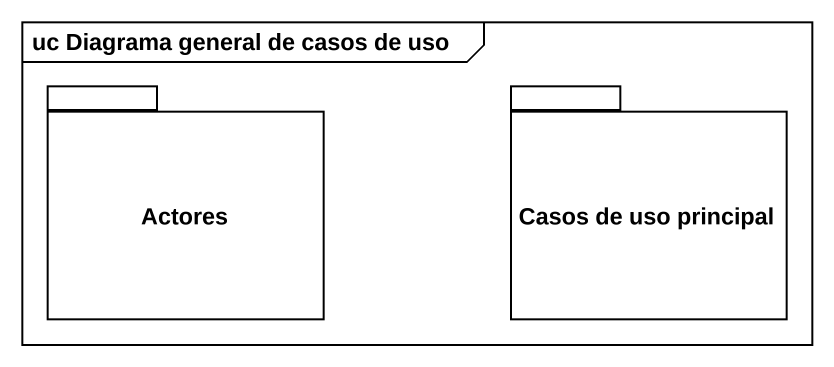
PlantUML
@startuml
mainframe uc Diagrama general de casos de uso
package Actores {
}
package "Casos de uso principal" as Casos_de_uso_principal {
}
@enduml
